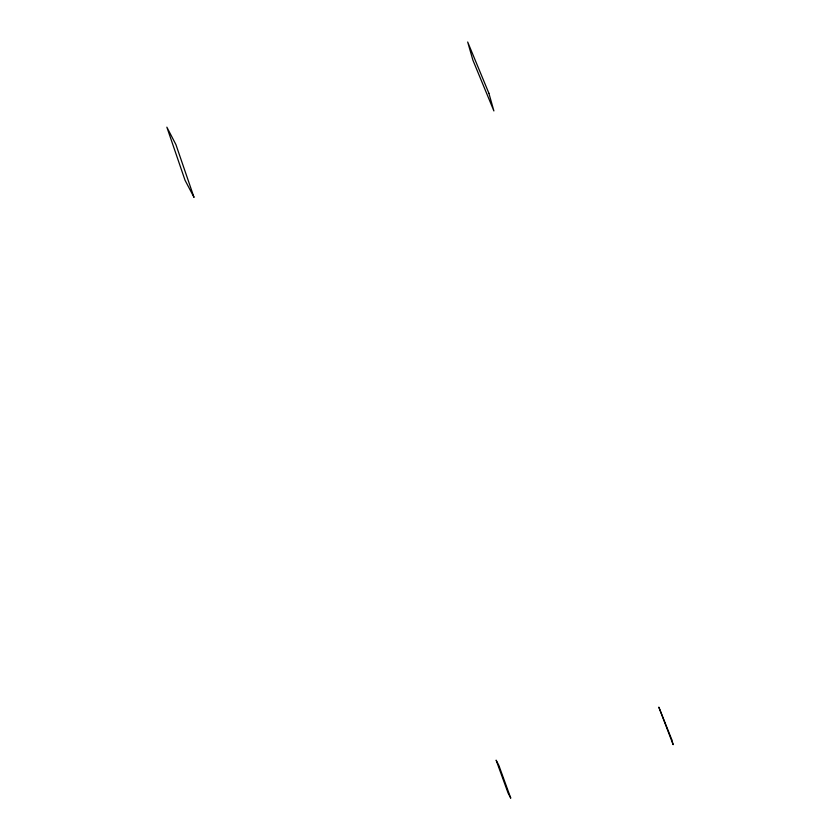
<?xml version="1.0" encoding="UTF-8"?>
<svg xmlns="http://www.w3.org/2000/svg" width="840" height="840" viewBox="0 0 840 840"><rect width="100%" height="100%" fill="white"/><g stroke="black" fill="none" stroke-linecap="round" stroke-linejoin="round"><path stroke-width="1.26" d="M193.956 197.19L185.052 180.296L166.856 127.166L175.896 144.532L193.956 197.19M510.699 798L508.053 792.971L496.125 760.158L498.844 765.387L510.699 798M488.891 93.251L467.681 42L472.878 60.113L493.889 110.933L488.891 93.251M671.633 739.305L658.833 707.133L673.145 744.65L671.633 739.305"/></g></svg>
